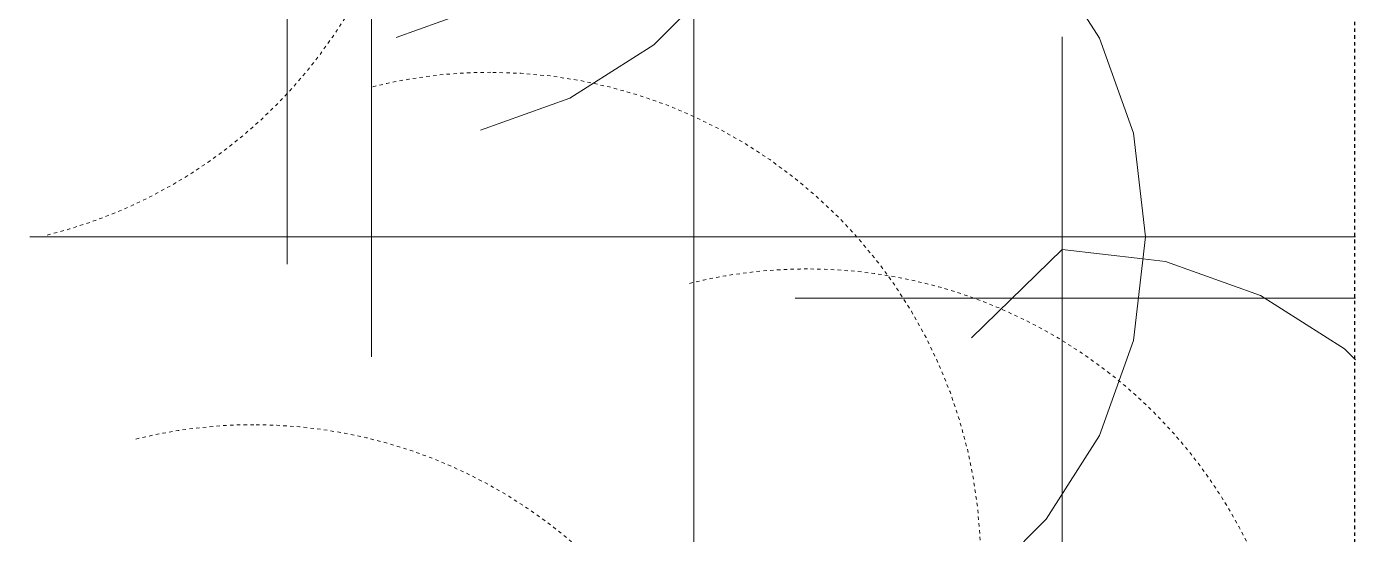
# Model space of a CAD drawing. Header units: inches. Extents: x 9391 to 11530, y 1186 to 2858.
# Drawn here: x 11327.23 to 11376.05, y 2597.9 to 2616.54 of the extents above; entities that cross this region are included whole.
import ezdxf

# ---------------------------------------------------------------- set-up
doc = ezdxf.new("R2010")
doc.units = ezdxf.units.IN
doc.header["$MEASUREMENT"] = 0
doc.linetypes.add('Aligning Line 1_8_', pattern=[0.25, 0.125, -0.125])
doc.linetypes.add('Dash', pattern=[0.25, 0.125, -0.125])
for name, color, linetype, lineweight in [('A-DETL-GENF-1', 254, 'Continuous', 9), ('A-DETL-GENF-2', 253, 'Continuous', 9), ('A-DETL-GENF-3', 9, 'Continuous', 9), ('A-DETL-GENF-HDLN', 1, 'Dash', 9), ('G-ANNO-SYMB', 111, 'Aligning Line 1_8_', 30)]:
    doc.layers.add(name, color=color, linetype=linetype, lineweight=lineweight)

# ---------------------------------------------------------------- blocks, each defined once
blk = doc.blocks.new('lupin 26755 - lupin 26755-V78-FLOOR PLAN - ROOF')
at = {"layer": 'A-DETL-GENF-HDLN'}
for start, end in [(360, 14.1919), (193.8132, 360)]:
    blk.add_arc((0, 0), 18, start, end, dxfattribs=at)
blk = doc.blocks.new('lupin 26755 - lupin 26755-V79-FLOOR PLAN - ROOF')
at = {"layer": 'A-DETL-GENF-HDLN'}
blk.add_arc((0, 0), 18, 194.002, 360, dxfattribs=at)
blk = doc.blocks.new('lupin 26755 - lupin 26755-V80-FLOOR PLAN - ROOF')
at = {"layer": 'A-DETL-GENF-HDLN'}
for start, end in [(360, 14.0029), (248.7401, 360)]:
    blk.add_arc((0, 0), 18, start, end, dxfattribs=at)
blk = doc.blocks.new('lupin 26755 - lupin 26755-V83-FLOOR PLAN - ROOF')
at = {"layer": 'A-DETL-GENF-HDLN'}
for start, end in [(360, 14.0028), (236.7081, 360)]:
    blk.add_arc((0, 0), 18, start, end, dxfattribs=at)
blk = doc.blocks.new('magnolia 26756 - magnolia 26756-V85-FLOOR PLAN - ROOF')
at = {"layer": 'A-DETL-GENF-1'}
for p, q in [((6.833, 0), (0, 0)), ((7.156, 0), (6.833, 0)), ((7.553, 0), (7.156, 0)), ((7.603, 0), (7.553, 0)), ((13.243, 0), (12.399, 0)), ((12.399, 0), (12.581, 0)), ((12.581, 0), (12.768, 0)), ((12.768, 0), (12.983, 0)), ((12.983, 0), (14.532, 0)), ((13.605, 0), (13.243, 0)), ((14.449, 0), (13.332, 0)), ((13.332, 0), (14.028, 0)), ((13.564, 0), (13.466, 0)), ((13.466, 0), (13.554, 0)), ((13.554, 0), (13.635, 0)), ((13.683, 0), (13.564, 0)), ((13.927, 0), (13.605, 0)), ((13.635, 0), (13.704, 0)), ((13.819, 0), (13.683, 0)), ((13.704, 0), (13.755, 0)), ((13.775, 0), (13.732, 0)), ((13.732, 0), (13.886, 0)), ((13.755, 0), (13.78, 0)), ((13.78, 0), (13.775, 0)), ((14.26, 0), (13.819, 0)), ((13.886, 0), (14.029, 0)), ((14.211, 0), (13.927, 0)), ((14.028, 0), (14.399, 0)), ((14.029, 0), (14.166, 0)), ((14.507, 0), (14.132, 0)), ((14.166, 0), (14.614, 0)), ((14.457, 0), (14.211, 0)), ((14.399, 0), (14.26, 0)), ((14.655, 0), (14.449, 0)), ((14.666, 0), (14.457, 0)), ((14.684, 0), (14.507, 0)), ((14.532, 0), (14.642, 0)), ((14.614, 0), (14.799, 0)), ((14.642, 0), (14.692, 0)), ((14.818, 0), (14.655, 0)), ((14.84, 0), (14.666, 0)), ((14.692, 0), (14.684, 0)), ((14.799, 0), (15.038, 0)), ((14.932, 0), (14.818, 0)), ((15.183, 0), (14.84, 0)), ((15.177, 0), (14.932, 0)), ((14.932, 0), (15.832, 0)), ((15.087, 0), (14.932, 0)), ((15.038, 0), (15.183, 0)), ((15.216, 0), (15.087, 0)), ((15.651, 0), (15.177, 0)), ((15.183, 0), (15.345, 0)), ((15.319, 0), (15.183, 0)), ((15.703, 0), (15.199, 0)), ((15.199, 0), (16.958, 0)), ((15.329, 0), (15.216, 0)), ((15.466, 0), (15.319, 0)), ((15.436, 0), (15.329, 0)), ((15.345, 0), (15.443, 0)), ((15.549, 0), (15.436, 0)), ((15.443, 0), (15.603, 0)), ((17.156, 0), (15.466, 0)), ((15.832, 0), (15.549, 0)), ((16.324, 0), (15.599, 0)), ((15.599, 0), (15.645, 0)), ((15.603, 0), (15.866, 0)), ((15.649, 0), (15.64, 0)), ((15.64, 0), (15.649, 0)), ((15.645, 0), (15.649, 0)), ((15.649, 0), (15.703, 0)), ((16.432, 0), (15.651, 0)), ((15.803, 0), (15.703, 0)), ((15.703, 0), (15.832, 0)), ((15.862, 0), (15.803, 0)), ((15.832, 0), (16.066, 0)), ((15.866, 0), (15.862, 0)), ((19.399, 0), (15.932, 0)), ((15.932, 0), (16.229, 0)), ((16.066, 0), (16.384, 0)), ((16.229, 0), (17.41, 0)), ((16.307, 0), (16.266, 0)), ((16.266, 0), (16.492, 0)), ((18.039, 0), (16.307, 0)), ((16.817, 0), (16.324, 0)), ((16.384, 0), (16.762, 0)), ((16.544, 0), (16.399, 0)), ((16.399, 0), (17.601, 0)), ((16.602, 0), (16.432, 0)), ((16.492, 0), (16.666, 0)), ((16.706, 0), (16.544, 0)), ((17.429, 0), (16.602, 0)), ((16.666, 0), (16.816, 0)), ((16.885, 0), (16.706, 0)), ((16.762, 0), (18.158, 0)), ((16.816, 0), (17.014, 0)), ((16.978, 0), (16.817, 0)), ((17.503, 0), (16.885, 0)), ((16.958, 0), (17.732, 0)), ((17.083, 0), (16.978, 0)), ((17.014, 0), (17.678, 0)), ((17.36, 0), (17.083, 0)), ((17.517, 0), (17.156, 0)), ((17.865, 0), (17.36, 0)), ((17.41, 0), (17.609, 0)), ((17.599, 0), (17.429, 0)), ((17.732, 0), (17.503, 0)), ((17.526, 0), (17.507, 0)), ((17.507, 0), (17.599, 0)), ((17.73, 0), (17.517, 0)), ((17.598, 0), (17.526, 0)), ((17.965, 0), (17.598, 0)), ((17.601, 0), (17.813, 0)), ((17.609, 0), (17.732, 0)), ((17.678, 0), (17.852, 0)), ((17.732, 0), (17.73, 0)), ((17.813, 0), (17.914, 0)), ((17.852, 0), (17.965, 0)), ((17.914, 0), (17.865, 0)), ((18.424, 0), (18.039, 0)), ((18.158, 0), (18.68, 0)), ((18.653, 0), (18.424, 0)), ((18.971, 0), (18.653, 0)), ((18.68, 0), (19.215, 0)), ((19.327, 0), (18.971, 0)), ((19.163, 0), (19.065, 0)), ((19.065, 0), (19.554, 0)), ((19.334, 0), (19.163, 0)), ((19.215, 0), (19.403, 0)), ((19.671, 0), (19.327, 0)), ((19.553, 0), (19.334, 0)), ((19.893, 0), (19.399, 0)), ((19.403, 0), (19.767, 0)), ((19.739, 0), (19.465, 0)), ((19.465, 0), (19.822, 0)), ((19.794, 0), (19.553, 0)), ((19.554, 0), (19.714, 0)), ((19.953, 0), (19.671, 0)), ((19.714, 0), (20.132, 0)), ((20.044, 0), (19.739, 0)), ((19.767, 0), (19.957, 0)), ((20.032, 0), (19.794, 0)), ((19.822, 0), (20.956, 0)), ((20.132, 0), (19.893, 0)), ((20.123, 0), (19.953, 0)), ((19.957, 0), (20.265, 0)), ((20.242, 0), (20.032, 0)), ((20.265, 0), (20.044, 0)), ((20.132, 0), (20.123, 0)), ((20.203, 0), (20.132, 0)), ((21.226, 0), (20.203, 0)), ((20.865, 0), (20.242, 0)), ((22.013, 0), (20.465, 0)), ((20.465, 0), (21.433, 0)), ((20.9, 0), (20.865, 0)), ((20.978, 0), (20.9, 0)), ((20.956, 0), (21.137, 0)), ((21.311, 0), (20.978, 0)), ((21.137, 0), (21.265, 0)), ((21.339, 0), (21.226, 0)), ((21.265, 0), (21.339, 0)), ((21.405, 0), (21.311, 0)), ((21.465, 0), (21.405, 0)), ((21.433, 0), (21.63, 0)), ((21.479, 0), (21.465, 0)), ((21.465, 0), (21.604, 0)), ((21.8, 0), (21.465, 0)), ((21.516, 0), (21.479, 0)), ((21.865, 0), (21.516, 0)), ((21.604, 0), (21.727, 0)), ((21.63, 0), (21.779, 0)), ((21.727, 0), (22.188, 0)), ((21.779, 0), (21.865, 0)), ((22.7, 0), (21.8, 0)), ((22.364, 0), (22.109, 0)), ((22.109, 0), (22.132, 0)), ((22.132, 0), (22.259, 0)), ((22.188, 0), (22.332, 0)), ((22.259, 0), (23.165, 0)), ((22.332, 0), (22.383, 0)), ((22.383, 0), (22.364, 0)), ((23.664, 0), (22.7, 0)), ((23.165, 0), (24.07, 0)), ((24.398, 0), (23.664, 0)), ((24.07, 0), (24.26, 0)), ((24.26, 0), (24.379, 0)), ((24.379, 0), (24.398, 0)), ((4.463, 0), (6.666, 0)), ((6.666, 0), (4.842, 0)), ((6.019, 0), (7.6, 0)), ((7.404, 0), (7.2, 0)), ((7.2, 0), (7.842, 0)), ((7.87, 0), (7.404, 0)), ((7.6, 0), (7.794, 0)), ((7.794, 0), (7.947, 0)), ((7.842, 0), (8.497, 0)), ((8.24, 0), (7.87, 0)), ((7.947, 0), (8.199, 0)), ((8.199, 0), (8.362, 0)), ((8.723, 0), (8.24, 0)), ((8.45, 0), (8.266, 0)), ((8.266, 0), (9.94, 0)), ((8.362, 0), (8.45, 0)), ((8.497, 0), (9.149, 0)), ((9.333, 0), (8.723, 0)), ((9.149, 0), (10.391, 0)), ((9.477, 0), (9.333, 0)), ((9.679, 0), (9.477, 0)), ((10.48, 0), (9.679, 0)), ((9.94, 0), (10.249, 0)), ((10.249, 0), (10.457, 0)), ((10.391, 0), (11.459, 0)), ((10.457, 0), (10.533, 0)), ((10.533, 0), (10.48, 0)), ((11.459, 0), (11.598, 0)), ((11.598, 0), (11.881, 0)), ((11.881, 0), (12.138, 0)), ((12.138, 0), (12.246, 0)), ((12.246, 0), (12.333, 0)), ((12.333, 0), (12.451, 0)), ((12.451, 0), (12.501, 0)), ((12.501, 0), (12.534, 0)), ((12.534, 0), (12.586, 0)), ((12.586, 0), (12.707, 0)), ((12.707, 0), (12.933, 0)), ((12.933, 0), (13.286, 0)), ((13.286, 0), (13.413, 0)), ((13.413, 0), (13.985, 0)), ((13.985, 0), (14.123, 0)), ((14.123, 0), (14.275, 0)), ((14.275, 0), (14.437, 0)), ((14.437, 0), (14.603, 0)), ((14.603, 0), (14.77, 0)), ((14.77, 0), (14.932, 0)), ((14.932, 0), (15.161, 0)), ((15.161, 0), (15.873, 0)), ((15.873, 0), (16.71, 0)), ((16.71, 0), (17.096, 0)), ((17.096, 0), (17.416, 0)), ((17.416, 0), (17.565, 0)), ((17.445, 0), (17.422, 0)), ((17.422, 0), (17.465, 0)), ((17.732, 0), (17.445, 0)), ((17.465, 0), (17.599, 0)), ((17.565, 0), (17.671, 0)), ((17.599, 0), (17.868, 0)), ((17.671, 0), (17.705, 0)), ((17.705, 0), (17.726, 0)), ((17.726, 0), (17.732, 0)), ((17.868, 0), (18.034, 0)), ((18.034, 0), (18.131, 0)), ((18.131, 0), (18.259, 0)), ((18.259, 0), (18.36, 0)), ((18.36, 0), (18.532, 0)), ((18.532, 0), (18.961, 0)), ((18.961, 0), (19.363, 0)), ((19.363, 0), (19.701, 0)), ((19.921, 0), (19.599, 0)), ((19.599, 0), (21.356, 0)), ((19.701, 0), (19.932, 0)), ((20.019, 0), (19.921, 0)), ((19.932, 0), (20.019, 0)), ((21.356, 0), (21.706, 0)), ((21.706, 0), (21.954, 0)), ((21.954, 0), (22.065, 0)), ((22.065, 0), (22.013, 0)), ((16.151, -3.801), (16.247, -2.967)), ((14.902, -7.292), (16.151, -3.801)), ((12.942, -10.372), (14.902, -7.292)), ((12.538, -10.776), (12.942, -10.372))]:
    blk.add_line(p, q, dxfattribs=at)
at = {"layer": 'A-DETL-GENF-3'}
for p, q in [((16.589, 0), (13.346, 3.327)), ((7.993, 0), (7.603, 0)), ((8.443, 0), (7.993, 0)), ((8.871, 0), (8.443, 0)), ((9.245, 0), (8.871, 0)), ((9.533, 0), (9.245, 0)), ((13.536, 0), (9.533, 0)), ((14.132, 0), (13.536, 0)), ((16.247, -2.967), (16.589, 0))]:
    blk.add_line(p, q, dxfattribs=at)
blk = doc.blocks.new('magnolia 26756 - magnolia 26756-V87-FLOOR PLAN - ROOF')
at = {"layer": 'A-DETL-GENF-1'}
for p, q in [((-24.236, 0), (-24.398, 0)), ((-24.398, 0), (-24.171, 0)), ((-23.863, 0), (-24.236, 0)), ((-24.171, 0), (-23.955, 0)), ((-23.199, 0), (-24.132, 0)), ((-24.132, 0), (-23.983, 0)), ((-23.983, 0), (-22.031, 0)), ((-23.955, 0), (-22.932, 0)), ((-22.678, 0), (-23.863, 0)), ((-23.416, 0), (-23.437, 0)), ((-23.437, 0), (-23.199, 0)), ((-23.332, 0), (-23.416, 0)), ((-22.985, 0), (-23.332, 0)), ((-22.932, 0), (-23.018, 0)), ((-23.018, 0), (-22.948, 0)), ((-22.575, 0), (-22.985, 0)), ((-22.948, 0), (-22.798, 0)), ((-22.798, 0), (-21.187, 0)), ((-20.532, 0), (-22.678, 0)), ((-21.704, 0), (-22.575, 0)), ((-22.455, 0), (-22.539, 0)), ((-22.539, 0), (-22.532, 0)), ((-22.532, 0), (-22.369, 0)), ((-21.997, 0), (-22.455, 0)), ((-22.369, 0), (-20.735, 0)), ((-22.031, 0), (-21.865, 0)), ((-21.891, 0), (-21.997, 0)), ((-21.865, 0), (-21.891, 0)), ((-21, 0), (-21.704, 0)), ((-21.597, 0), (-21.599, 0)), ((-21.599, 0), (-21.298, 0)), ((-21.546, 0), (-21.597, 0)), ((-21.428, 0), (-21.546, 0)), ((-20.399, 0), (-21.428, 0)), ((-21.227, 0), (-21.332, 0)), ((-21.332, 0), (-20.658, 0)), ((-21.298, 0), (-21.227, 0)), ((-21.187, 0), (-20.695, 0)), ((-19.999, 0), (-21.065, 0)), ((-21.065, 0), (-20.91, 0)), ((-20.979, 0), (-21.001, 0)), ((-21.001, 0), (-20.865, 0)), ((-20.799, 0), (-21, 0)), ((-20.84, 0), (-20.979, 0)), ((-20.91, 0), (-20.697, 0)), ((-17.433, 0), (-20.865, 0)), ((-19.965, 0), (-20.84, 0)), ((-20.71, 0), (-20.799, 0)), ((-20.735, 0), (-19.999, 0)), ((-20.5, 0), (-20.71, 0)), ((-20.697, 0), (-20.431, 0)), ((-20.695, 0), (-20.279, 0)), ((-20.658, 0), (-20.466, 0)), ((-20.442, 0), (-20.532, 0)), ((-20.202, 0), (-20.5, 0)), ((-20.466, 0), (-20.239, 0)), ((-20.376, 0), (-20.442, 0)), ((-20.431, 0), (-18.932, 0)), ((-20.076, 0), (-20.399, 0)), ((-20.131, 0), (-20.376, 0)), ((-20.279, 0), (-19.97, 0)), ((-20.239, 0), (-19.965, 0)), ((-19.844, 0), (-20.202, 0)), ((-19.968, 0), (-20.131, 0)), ((-19.377, 0), (-20.076, 0)), ((-19.97, 0), (-19.697, 0)), ((-19.732, 0), (-19.968, 0)), ((-19.46, 0), (-19.844, 0)), ((-19.561, 0), (-19.732, 0)), ((-19.697, 0), (-19.564, 0)), ((-19.564, 0), (-19.414, 0)), ((-19.472, 0), (-19.561, 0)), ((-18.932, 0), (-19.472, 0)), ((-19.079, 0), (-19.46, 0)), ((-19.414, 0), (-19.12, 0)), ((-18.566, 0), (-19.377, 0)), ((-19.12, 0), (-19.006, 0)), ((-18.732, 0), (-19.079, 0)), ((-19.006, 0), (-18.932, 0)), ((-18.932, 0), (-18.746, 0)), ((-18.746, 0), (-18.581, 0)), ((-17.949, 0), (-18.732, 0)), ((-18.581, 0), (-18.056, 0)), ((-17.599, 0), (-18.566, 0)), ((-18.056, 0), (-17.821, 0)), ((-17.318, 0), (-17.949, 0)), ((-17.821, 0), (-17.532, 0)), ((-17.567, 0), (-17.599, 0)), ((-17.599, 0), (-17.567, 0)), ((-17.568, 0), (-17.599, 0)), ((-17.548, 0), (-17.568, 0)), ((-16.947, 0), (-17.567, 0)), ((-17.567, 0), (-17.546, 0)), ((-17.537, 0), (-17.548, 0)), ((-17.546, 0), (-17.536, 0)), ((-17.536, 0), (-17.537, 0)), ((-17.532, 0), (-17.502, 0)), ((-17.502, 0), (-17.449, 0)), ((-17.449, 0), (-17.376, 0)), ((-17.376, 0), (-17.283, 0)), ((-16.775, 0), (-17.318, 0)), ((-17.283, 0), (-17.171, 0)), ((-17.027, 0), (-17.199, 0)), ((-17.199, 0), (-13.732, 0)), ((-17.171, 0), (-16.899, 0)), ((-16.595, 0), (-17.027, 0)), ((-16.868, 0), (-16.947, 0)), ((-16.899, 0), (-16.868, 0)), ((-16.255, 0), (-16.775, 0)), ((-15.695, 0), (-16.255, 0)), ((-15.031, 0), (-15.695, 0)), ((-17.433, 0), (-16.799, 0)), ((-16.799, 0), (-16.662, 0)), ((-16.662, 0), (-16.546, 0)), ((-16.506, 0), (-16.655, 0)), ((-16.655, 0), (-16.552, 0)), ((-16.538, 0), (-16.595, 0)), ((-16.552, 0), (-16.538, 0)), ((-16.546, 0), (-16.462, 0)), ((-16.431, 0), (-16.506, 0)), ((-16.462, 0), (-16.42, 0)), ((-16.42, 0), (-16.431, 0)), ((-15.81, 0), (-15.932, 0)), ((-15.932, 0), (-14.932, 0)), ((-15.567, 0), (-15.81, 0)), ((-16.077, -4.007), (-14.902, -7.292))]:
    blk.add_line(p, q, dxfattribs=at)
blk = doc.blocks.new('magnolia 26756 - magnolia 26756-V89-FLOOR PLAN - ROOF')
at = {"layer": 'A-DETL-GENF-1'}
for p, q in [((0, 24.379), (0, 24.398)), ((0, 24.398), (0, 23.664)), ((0, 24.26), (0, 24.379)), ((0, 24.07), (0, 24.26)), ((0, 23.165), (0, 24.07)), ((0, 23.664), (0, 22.7)), ((0, 22.259), (0, 23.165)), ((0, 22.7), (0, 21.8)), ((0, 22.332), (0, 22.383)), ((0, 22.383), (0, 22.364)), ((0, 22.364), (0, 22.109)), ((0, 22.188), (0, 22.332)), ((0, 22.132), (0, 22.259)), ((0, 21.727), (0, 22.188)), ((0, 22.109), (0, 22.132)), ((0, 21.954), (0, 22.065)), ((0, 22.065), (0, 22.013)), ((0, 22.013), (0, 20.465)), ((0, 21.706), (0, 21.954)), ((0, 21.779), (0, 21.865)), ((0, 21.865), (0, 21.516)), ((0, 21.8), (0, 21.465)), ((0, 21.63), (0, 21.779)), ((0, 21.604), (0, 21.727)), ((0, 21.356), (0, 21.706)), ((0, 21.433), (0, 21.63)), ((0, 21.465), (0, 21.604)), ((0, 21.516), (0, 21.479)), ((0, 21.479), (0, 21.465)), ((0, 21.465), (0, 21.405)), ((0, 20.465), (0, 21.433)), ((0, 21.405), (0, 21.311)), ((0, 19.599), (0, 21.356)), ((0, 21.265), (0, 21.339)), ((0, 21.339), (0, 21.226)), ((0, 21.311), (0, 20.978)), ((0, 21.137), (0, 21.265)), ((0, 21.226), (0, 20.203)), ((0, 20.956), (0, 21.137)), ((0, 20.978), (0, 20.9)), ((0, 19.822), (0, 20.956)), ((0, 20.9), (0, 20.865)), ((0, 20.865), (0, 20.242)), ((0, 19.957), (0, 20.265)), ((0, 20.265), (0, 20.044)), ((0, 20.242), (0, 20.032)), ((0, 20.203), (0, 20.132)), ((0, 19.714), (0, 20.132)), ((0, 20.132), (0, 20.123)), ((0, 20.132), (0, 19.893)), ((0, 20.123), (0, 19.953)), ((0, 20.044), (0, 19.739)), ((0, 20.032), (0, 19.794)), ((0, 19.932), (0, 20.019)), ((0, 20.019), (0, 19.921)), ((0, 19.767), (0, 19.957)), ((0, 19.953), (0, 19.671)), ((0, 19.701), (0, 19.932)), ((0, 19.921), (0, 19.599)), ((0, 19.893), (0, 19.399)), ((0, 19.465), (0, 19.822)), ((0, 19.794), (0, 19.553)), ((0, 19.403), (0, 19.767)), ((0, 19.739), (0, 19.465)), ((0, 19.554), (0, 19.714)), ((0, 19.363), (0, 19.701)), ((0, 19.671), (0, 19.327)), ((0, 19.065), (0, 19.554)), ((0, 19.553), (0, 19.334)), ((0, 19.215), (0, 19.403)), ((0, 19.399), (0, 15.995)), ((0, 18.961), (0, 19.363)), ((0, 19.334), (0, 19.163)), ((0, 19.327), (0, 18.971)), ((0, 18.68), (0, 19.215)), ((0, 19.163), (0, 19.065)), ((0, 18.971), (0, 18.653)), ((0, 18.532), (0, 18.961)), ((0, 18.158), (0, 18.68)), ((0, 18.653), (0, 18.424)), ((0, 18.36), (0, 18.532)), ((0, 18.424), (0, 18.039)), ((0, 18.259), (0, 18.36)), ((0, 18.131), (0, 18.259)), ((0, 16.762), (0, 18.158)), ((0, 18.034), (0, 18.131)), ((0, 18.039), (0, 16.307)), ((0, 17.868), (0, 18.034)), ((0, 17.852), (0, 17.965)), ((0, 17.965), (0, 17.598)), ((0, 17.813), (0, 17.914)), ((0, 17.914), (0, 17.865)), ((0, 17.599), (0, 17.868)), ((0, 17.865), (0, 17.36)), ((0, 17.678), (0, 17.852)), ((0, 17.601), (0, 17.813)), ((0, 17.726), (0, 17.732)), ((0, 17.732), (0, 17.445)), ((0, 16.958), (0, 17.732)), ((0, 17.732), (0, 17.503)), ((0, 17.705), (0, 17.726)), ((0, 17.671), (0, 17.705)), ((0, 17.014), (0, 17.678)), ((0, 17.565), (0, 17.671)), ((0, 16.399), (0, 17.601)), ((0, 17.465), (0, 17.599)), ((0, 17.507), (0, 17.599)), ((0, 17.599), (0, 17.429)), ((0, 17.598), (0, 17.526)), ((0, 17.416), (0, 17.565)), ((0, 17.526), (0, 17.507)), ((0, 17.503), (0, 16.885)), ((0, 17.422), (0, 17.465)), ((0, 17.445), (0, 17.422)), ((0, 17.429), (0, 16.602)), ((0, 17.096), (0, 17.416)), ((0, 17.36), (0, 17.083)), ((0, 16.71), (0, 17.096)), ((0, 17.083), (0, 16.978)), ((0, 16.816), (0, 17.014)), ((0, 16.978), (0, 16.817)), ((0, 15.199), (0, 16.958)), ((0, 16.885), (0, 16.706)), ((0, 16.817), (0, 16.324)), ((0, 16.666), (0, 16.816)), ((0, 16.384), (0, 16.762)), ((0, 15.873), (0, 16.71)), ((0, 16.706), (0, 16.544)), ((0, 16.492), (0, 16.666)), ((0, 16.602), (0, 16.432)), ((0, 16.544), (0, 16.399)), ((0, 16.266), (0, 16.492)), ((0, 16.432), (0, 15.651)), ((0, 16.066), (0, 16.384)), ((0, 16.324), (0, 15.599)), ((0, 16.307), (0, 16.266)), ((0, 15.832), (0, 16.066)), ((0, 15.161), (0, 15.873)), ((0, 15.603), (0, 15.866)), ((0, 15.866), (0, 15.862)), ((0, 15.862), (0, 15.803)), ((0, 14.932), (0, 15.832)), ((0, 15.832), (0, 15.549)), ((0, 15.703), (0, 15.832)), ((0, 15.803), (0, 15.703)), ((0, 15.703), (0, 15.199)), ((0, 15.649), (0, 15.703)), ((0, 15.651), (0, 15.177)), ((0, 15.645), (0, 15.649)), ((0, 15.649), (0, 15.64)), ((0, 15.64), (0, 15.649)), ((0, 15.599), (0, 15.645)), ((0, 15.443), (0, 15.603)), ((0, 15.549), (0, 15.436)), ((0, 15.345), (0, 15.443)), ((0, 15.436), (0, 15.329)), ((0, 15.183), (0, 15.345)), ((0, 15.329), (0, 15.216)), ((0, 15.216), (0, 15.087)), ((0, 15.038), (0, 15.183)), ((0, 15.177), (0, 14.932)), ((0, 14.932), (0, 15.161)), ((0, 15.087), (0, 14.932)), ((0, 14.799), (0, 15.038)), ((0, 14.77), (0, 14.932)), ((0, 14.932), (0, 14.818)), ((0, 14.818), (0, 14.655)), ((0, 14.614), (0, 14.799)), ((0, 14.603), (0, 14.77)), ((0, 14.655), (0, 14.449)), ((0, 14.166), (0, 14.614)), ((0, 14.437), (0, 14.603)), ((0, 14.449), (0, 13.332)), ((0, 14.275), (0, 14.437)), ((0, 14.028), (0, 14.399)), ((0, 14.399), (0, 14.26)), ((0, 14.123), (0, 14.275)), ((0, 14.26), (0, 13.819)), ((0, 14.029), (0, 14.166)), ((0, 13.985), (0, 14.123)), ((0, 13.886), (0, 14.029)), ((0, 13.332), (0, 14.028)), ((0, 13.413), (0, 13.985)), ((0, 13.732), (0, 13.886)), ((0, 13.819), (0, 13.683)), ((0, 13.755), (0, 13.78)), ((0, 13.78), (0, 13.775)), ((0, 13.775), (0, 13.732)), ((0, 13.704), (0, 13.755)), ((0, 13.635), (0, 13.704)), ((0, 13.683), (0, 13.564)), ((0, 13.554), (0, 13.635)), ((0, 13.564), (0, 13.466)), ((0, 13.466), (0, 13.554)), ((0, 13.286), (0, 13.413)), ((0, 12.933), (0, 13.286)), ((0, 12.707), (0, 12.933)), ((0, 12.586), (0, 12.707)), ((0, 12.534), (0, 12.586)), ((0, 12.501), (0, 12.534)), ((0, 12.451), (0, 12.501)), ((0, 12.333), (0, 12.451)), ((0, 12.246), (0, 12.333)), ((0, 12.138), (0, 12.246)), ((0, 11.881), (0, 12.138)), ((0, 11.598), (0, 11.881)), ((0, 11.459), (0, 11.598)), ((0, 10.391), (0, 11.459)), ((0, 10.457), (0, 10.533)), ((0, 10.533), (0, 10.48)), ((0, 10.48), (0, 9.679)), ((0, 10.249), (0, 10.457)), ((0, 9.149), (0, 10.391)), ((0, 9.94), (0, 10.249)), ((0, 8.266), (0, 9.94)), ((0, 9.679), (0, 9.477)), ((0, 9.477), (0, 9.333)), ((0, 9.333), (0, 8.723)), ((0, 8.497), (0, 9.149)), ((0, 8.723), (0, 8.24)), ((0, 7.842), (0, 8.497)), ((0, 8.362), (0, 8.45)), ((0, 8.45), (0, 8.266)), ((0, 8.199), (0, 8.362)), ((0, 8.24), (0, 7.87)), ((0, 7.947), (0, 8.199)), ((0, 7.794), (0, 7.947)), ((0, 7.87), (0, 7.404)), ((0, 7.2), (0, 7.842)), ((0, 7.6), (0, 7.794)), ((0, 6.019), (0, 7.6)), ((0, 7.404), (0, 7.2)), ((0, 4.463), (0, 6.666)), ((0, 6.666), (0, 4.842)), ((0, 5.23), (0, 6.019)), ((0, 4.644), (0, 5.23)), ((0, 4.842), (0, 4.632)), ((0, 4.632), (0, 4.644)), ((0, 3.81), (0, 4.463))]:
    blk.add_line(p, q, dxfattribs=at)
at = {"layer": 'A-DETL-GENF-2'}
for p, q in [((0, 14.532), (0, 14.642)), ((0, 12.983), (0, 14.532)), ((0, 12.768), (0, 12.983)), ((0, 12.581), (0, 12.768)), ((0, 12.49), (0, 12.581))]:
    blk.add_line(p, q, dxfattribs=at)
at = {"layer": 'A-DETL-GENF-3'}
for p, q in [((0, 17.732), (0, 17.73)), ((0, 17.609), (0, 17.732)), ((0, 17.73), (0, 17.517)), ((0, 17.41), (0, 17.609)), ((0, 17.517), (0, 17.156)), ((0, 16.229), (0, 17.41)), ((0, 17.156), (0, 15.466)), ((0, 15.932), (0, 16.229)), ((0, 15.995), (0, 15.932)), ((0, 15.466), (0, 15.319)), ((0, 15.319), (0, 15.183)), ((0, 15.183), (0, 14.84)), ((0, 14.84), (0, 14.666)), ((0, 14.666), (0, 14.457)), ((0, 14.457), (0, 14.211)), ((0, 14.195), (0, 13.927)), ((0, 13.927), (0, 13.605)), ((0, 13.605), (0, 13.243)), ((0, 13.243), (0, 12.399)), ((0, 12.399), (0, 12.49))]:
    blk.add_line(p, q, dxfattribs=at)
blk = doc.blocks.new('magnolia 26756 - magnolia 26756-V94-FLOOR PLAN - ROOF')
at = {"layer": 'A-DETL-GENF-1'}
for p, q in [((-24.236, 0), (-24.398, 0)), ((-24.398, 0), (-24.171, 0)), ((-23.863, 0), (-24.236, 0)), ((-24.171, 0), (-23.955, 0)), ((-23.199, 0), (-24.132, 0)), ((-24.132, 0), (-23.983, 0)), ((-23.983, 0), (-22.031, 0)), ((-23.955, 0), (-22.932, 0)), ((-22.678, 0), (-23.863, 0)), ((-23.416, 0), (-23.437, 0)), ((-23.437, 0), (-23.199, 0)), ((-23.332, 0), (-23.416, 0)), ((-22.985, 0), (-23.332, 0)), ((-22.932, 0), (-23.018, 0)), ((-23.018, 0), (-22.948, 0)), ((-22.575, 0), (-22.985, 0)), ((-22.948, 0), (-22.798, 0)), ((-22.798, 0), (-21.187, 0)), ((-20.532, 0), (-22.678, 0)), ((-21.704, 0), (-22.575, 0)), ((-22.455, 0), (-22.539, 0)), ((-22.539, 0), (-22.532, 0)), ((-22.532, 0), (-22.369, 0)), ((-21.997, 0), (-22.455, 0)), ((-22.369, 0), (-20.735, 0)), ((-22.031, 0), (-21.865, 0)), ((-21.891, 0), (-21.997, 0)), ((-21.865, 0), (-21.891, 0)), ((-21, 0), (-21.704, 0)), ((-21.597, 0), (-21.599, 0)), ((-21.599, 0), (-21.298, 0)), ((-21.546, 0), (-21.597, 0)), ((-21.428, 0), (-21.546, 0)), ((-20.399, 0), (-21.428, 0)), ((-21.227, 0), (-21.332, 0)), ((-21.332, 0), (-20.658, 0)), ((-21.298, 0), (-21.227, 0)), ((-21.187, 0), (-20.695, 0)), ((-19.999, 0), (-21.065, 0)), ((-21.065, 0), (-20.91, 0)), ((-20.979, 0), (-21.001, 0)), ((-21.001, 0), (-20.865, 0)), ((-20.799, 0), (-21, 0)), ((-20.84, 0), (-20.979, 0)), ((-20.91, 0), (-20.697, 0)), ((-17.433, 0), (-20.865, 0)), ((-19.965, 0), (-20.84, 0)), ((-20.71, 0), (-20.799, 0)), ((-20.735, 0), (-19.999, 0)), ((-20.5, 0), (-20.71, 0)), ((-20.697, 0), (-20.431, 0)), ((-20.695, 0), (-20.279, 0)), ((-20.658, 0), (-20.466, 0)), ((-20.442, 0), (-20.532, 0)), ((-20.202, 0), (-20.5, 0)), ((-20.466, 0), (-20.239, 0)), ((-20.376, 0), (-20.442, 0)), ((-20.431, 0), (-18.932, 0)), ((-20.076, 0), (-20.399, 0)), ((-20.131, 0), (-20.376, 0)), ((-20.279, 0), (-19.97, 0)), ((-20.239, 0), (-19.965, 0)), ((-19.844, 0), (-20.202, 0)), ((-19.968, 0), (-20.131, 0)), ((-19.377, 0), (-20.076, 0)), ((-19.97, 0), (-19.697, 0)), ((-19.732, 0), (-19.968, 0)), ((-19.46, 0), (-19.844, 0)), ((-19.561, 0), (-19.732, 0)), ((-19.697, 0), (-19.564, 0)), ((-19.564, 0), (-19.414, 0)), ((-19.472, 0), (-19.561, 0)), ((-18.932, 0), (-19.472, 0)), ((-19.079, 0), (-19.46, 0)), ((-19.414, 0), (-19.12, 0)), ((-18.566, 0), (-19.377, 0)), ((-19.12, 0), (-19.006, 0)), ((-18.732, 0), (-19.079, 0)), ((-19.006, 0), (-18.932, 0)), ((-18.932, 0), (-18.746, 0)), ((-18.746, 0), (-18.581, 0)), ((-17.949, 0), (-18.732, 0)), ((-18.581, 0), (-18.056, 0)), ((-17.599, 0), (-18.566, 0)), ((-18.056, 0), (-17.821, 0)), ((-17.318, 0), (-17.949, 0)), ((-17.821, 0), (-17.532, 0)), ((-17.567, 0), (-17.599, 0)), ((-17.599, 0), (-17.567, 0)), ((-17.568, 0), (-17.599, 0)), ((-17.548, 0), (-17.568, 0)), ((-16.947, 0), (-17.567, 0)), ((-17.567, 0), (-17.546, 0)), ((-17.537, 0), (-17.548, 0)), ((-17.546, 0), (-17.536, 0)), ((-17.536, 0), (-17.537, 0)), ((-17.532, 0), (-17.502, 0)), ((-17.502, 0), (-17.449, 0)), ((-17.449, 0), (-17.376, 0)), ((-17.376, 0), (-17.283, 0)), ((-16.775, 0), (-17.318, 0)), ((-17.283, 0), (-17.171, 0)), ((-17.027, 0), (-17.199, 0)), ((-17.199, 0), (-13.732, 0)), ((-17.171, 0), (-16.899, 0)), ((-16.595, 0), (-17.027, 0)), ((-16.868, 0), (-16.947, 0)), ((-16.899, 0), (-16.868, 0)), ((-16.255, 0), (-16.775, 0)), ((-15.695, 0), (-16.255, 0)), ((-15.031, 0), (-15.695, 0)), ((-15.518, 0), (-15.599, 0)), ((-15.599, 0), (-14.948, 0)), ((-14.568, 0), (-15.518, 0)), ((-14.199, 0), (-15.031, 0)), ((-14.948, 0), (-14.474, 0)), ((-14.744, 0), (-14.82, 0)), ((-14.82, 0), (-14.806, 0)), ((-14.806, 0), (-14.725, 0)), ((-14.121, 0), (-14.744, 0)), ((-14.725, 0), (-14.199, 0)), ((-14.202, 0), (-14.568, 0)), ((-14.474, 0), (-13.115, 0)), ((-13.905, 0), (-14.202, 0)), ((-11.923, 0), (-14.121, 0)), ((-13.732, 0), (-13.905, 0)), ((-13.466, 0), (-13.796, 0)), ((-13.054, 0), (-13.466, 0)), ((-13.115, 0), (-12.599, 0)), ((-12.942, 0), (-13.054, 0)), ((-12.864, 0), (-12.942, 0)), ((-12.599, 0), (-12.864, 0)), ((-17.433, 0), (-16.799, 0)), ((-16.799, 0), (-16.662, 0)), ((-16.662, 0), (-16.546, 0)), ((-16.506, 0), (-16.655, 0)), ((-16.655, 0), (-16.552, 0)), ((-16.538, 0), (-16.595, 0)), ((-16.552, 0), (-16.538, 0)), ((-16.546, 0), (-16.462, 0)), ((-16.431, 0), (-16.506, 0)), ((-16.462, 0), (-16.42, 0)), ((-16.42, 0), (-16.431, 0)), ((-15.81, 0), (-15.932, 0)), ((-15.932, 0), (-14.932, 0)), ((-15.567, 0), (-15.81, 0)), ((-15.239, 0), (-15.567, 0)), ((-13.796, 0), (-15.239, 0)), ((-14.932, 0), (-13.199, 0)), ((-13.199, 0), (-14.266, 0)), ((-14.266, 0), (-13.824, 0)), ((-13.824, 0), (-13.671, 0)), ((-13.671, 0), (-13.545, 0)), ((-13.545, 0), (-13.199, 0)), ((-13.199, 0), (-12.304, 0)), ((-12.304, 0), (-12.095, 0)), ((-16.077, -4.007), (-14.902, -7.292)), ((-14.902, -7.292), (-12.942, -10.372)), ((-12.942, -10.372), (-10.372, -12.942))]:
    blk.add_line(p, q, dxfattribs=at)
blk = doc.blocks.new('magnolia 26756 - magnolia 26756-V96-FLOOR PLAN - ROOF')
at = {"layer": 'A-DETL-GENF-1'}
for p, q in [((0, 24.379), (0, 24.398)), ((0, 24.398), (0, 23.664)), ((0, 24.26), (0, 24.379)), ((0, 24.07), (0, 24.26)), ((0, 23.165), (0, 24.07)), ((0, 23.664), (0, 22.7)), ((0, 22.259), (0, 23.165)), ((0, 22.7), (0, 21.8)), ((0, 22.332), (0, 22.383)), ((0, 22.383), (0, 22.364)), ((0, 22.364), (0, 22.109)), ((0, 22.188), (0, 22.332)), ((0, 22.132), (0, 22.259)), ((0, 21.727), (0, 22.188)), ((0, 22.109), (0, 22.132)), ((0, 21.954), (0, 22.065)), ((0, 22.065), (0, 22.013)), ((0, 22.013), (0, 20.465)), ((0, 21.706), (0, 21.954)), ((0, 21.779), (0, 21.865)), ((0, 21.865), (0, 21.516)), ((0, 21.8), (0, 21.465)), ((0, 21.63), (0, 21.779)), ((0, 21.604), (0, 21.727)), ((0, 21.356), (0, 21.706)), ((0, 21.433), (0, 21.63)), ((0, 21.465), (0, 21.604)), ((0, 21.516), (0, 21.479)), ((0, 21.479), (0, 21.465)), ((0, 21.465), (0, 21.405)), ((0, 20.465), (0, 21.433)), ((0, 21.405), (0, 21.311)), ((0, 19.599), (0, 21.356)), ((0, 21.265), (0, 21.339)), ((0, 21.339), (0, 21.226)), ((0, 21.311), (0, 20.978)), ((0, 21.137), (0, 21.265)), ((0, 21.226), (0, 20.203)), ((0, 20.956), (0, 21.137)), ((0, 20.978), (0, 20.9)), ((0, 19.822), (0, 20.956)), ((0, 20.9), (0, 20.865)), ((0, 20.865), (0, 20.242)), ((0, 19.957), (0, 20.265)), ((0, 20.265), (0, 20.044)), ((0, 20.242), (0, 20.032)), ((0, 20.203), (0, 20.132)), ((0, 19.714), (0, 20.132)), ((0, 20.132), (0, 20.123)), ((0, 20.132), (0, 19.893)), ((0, 20.123), (0, 19.953)), ((0, 20.044), (0, 19.739)), ((0, 20.032), (0, 19.794)), ((0, 19.932), (0, 20.019)), ((0, 20.019), (0, 19.921)), ((0, 19.767), (0, 19.957)), ((0, 19.953), (0, 19.671)), ((0, 19.701), (0, 19.932)), ((0, 19.921), (0, 19.599)), ((0, 19.893), (0, 19.399)), ((0, 19.465), (0, 19.822)), ((0, 19.794), (0, 19.553)), ((0, 19.403), (0, 19.767)), ((0, 19.739), (0, 19.465)), ((0, 19.554), (0, 19.714)), ((0, 19.363), (0, 19.701)), ((0, 19.671), (0, 19.327)), ((0, 19.065), (0, 19.554)), ((0, 19.553), (0, 19.334)), ((0, 19.215), (0, 19.403)), ((0, 19.399), (0, 15.932)), ((0, 18.961), (0, 19.363)), ((0, 19.334), (0, 19.163)), ((0, 19.327), (0, 18.971)), ((0, 18.68), (0, 19.215)), ((0, 19.163), (0, 19.065)), ((0, 18.971), (0, 18.653)), ((0, 18.532), (0, 18.961)), ((0, 18.158), (0, 18.68)), ((0, 18.653), (0, 18.424)), ((0, 18.36), (0, 18.532)), ((0, 18.424), (0, 18.039)), ((0, 18.259), (0, 18.36)), ((0, 18.131), (0, 18.259)), ((0, 16.762), (0, 18.158)), ((0, 18.034), (0, 18.131)), ((0, 18.039), (0, 16.307)), ((0, 17.868), (0, 18.034)), ((0, 17.852), (0, 17.965)), ((0, 17.965), (0, 17.598)), ((0, 17.813), (0, 17.914)), ((0, 17.914), (0, 17.865)), ((0, 17.599), (0, 17.868)), ((0, 17.865), (0, 17.36)), ((0, 17.678), (0, 17.852)), ((0, 17.601), (0, 17.813)), ((0, 17.726), (0, 17.732)), ((0, 17.732), (0, 17.445)), ((0, 16.958), (0, 17.732)), ((0, 17.732), (0, 17.503)), ((0, 17.609), (0, 17.732)), ((0, 17.732), (0, 17.73)), ((0, 17.73), (0, 17.517)), ((0, 17.705), (0, 17.726)), ((0, 17.671), (0, 17.705)), ((0, 17.014), (0, 17.678)), ((0, 17.565), (0, 17.671)), ((0, 17.41), (0, 17.609)), ((0, 16.399), (0, 17.601)), ((0, 17.465), (0, 17.599)), ((0, 17.507), (0, 17.599)), ((0, 17.599), (0, 17.429)), ((0, 17.598), (0, 17.526)), ((0, 17.416), (0, 17.565)), ((0, 17.526), (0, 17.507)), ((0, 17.517), (0, 17.156)), ((0, 17.503), (0, 16.885)), ((0, 17.422), (0, 17.465)), ((0, 17.445), (0, 17.422)), ((0, 17.429), (0, 16.602)), ((0, 17.096), (0, 17.416)), ((0, 16.229), (0, 17.41)), ((0, 17.36), (0, 17.083)), ((0, 17.156), (0, 15.466)), ((0, 16.71), (0, 17.096)), ((0, 17.083), (0, 16.978)), ((0, 16.816), (0, 17.014)), ((0, 16.978), (0, 16.817)), ((0, 15.199), (0, 16.958)), ((0, 16.885), (0, 16.706)), ((0, 16.817), (0, 16.324)), ((0, 16.666), (0, 16.816)), ((0, 16.384), (0, 16.762)), ((0, 15.873), (0, 16.71)), ((0, 16.706), (0, 16.544)), ((0, 16.492), (0, 16.666)), ((0, 16.602), (0, 16.432)), ((0, 16.544), (0, 16.399)), ((0, 16.266), (0, 16.492)), ((0, 16.432), (0, 15.651)), ((0, 16.066), (0, 16.384)), ((0, 16.324), (0, 15.599)), ((0, 16.307), (0, 16.266)), ((0, 15.932), (0, 16.229)), ((0, 15.832), (0, 16.066)), ((0, 15.161), (0, 15.873)), ((0, 15.603), (0, 15.866)), ((0, 15.866), (0, 15.862)), ((0, 15.862), (0, 15.803)), ((0, 14.932), (0, 15.832)), ((0, 15.832), (0, 15.549)), ((0, 15.703), (0, 15.832)), ((0, 15.803), (0, 15.703)), ((0, 15.703), (0, 15.199)), ((0, 15.649), (0, 15.703)), ((0, 15.651), (0, 15.177)), ((0, 15.645), (0, 15.649)), ((0, 15.649), (0, 15.64)), ((0, 15.64), (0, 15.649)), ((0, 15.599), (0, 15.645)), ((0, 15.443), (0, 15.603)), ((0, 15.549), (0, 15.436)), ((0, 15.466), (0, 15.319)), ((0, 15.345), (0, 15.443)), ((0, 15.436), (0, 15.329)), ((0, 15.183), (0, 15.345)), ((0, 15.329), (0, 15.216)), ((0, 15.319), (0, 15.183)), ((0, 15.216), (0, 15.087)), ((0, 15.038), (0, 15.183)), ((0, 15.183), (0, 14.84)), ((0, 15.177), (0, 14.932)), ((0, 14.932), (0, 15.161)), ((0, 15.087), (0, 14.932)), ((0, 14.799), (0, 15.038)), ((0, 14.77), (0, 14.932)), ((0, 14.932), (0, 14.818)), ((0, 14.84), (0, 14.666)), ((0, 14.818), (0, 14.655)), ((0, 14.614), (0, 14.799)), ((0, 14.603), (0, 14.77)), ((0, 14.642), (0, 14.692)), ((0, 14.692), (0, 14.684)), ((0, 14.684), (0, 14.636)), ((0, 14.666), (0, 14.457)), ((0, 14.655), (0, 14.449)), ((0, 14.532), (0, 14.642)), ((0, 14.166), (0, 14.614)), ((0, 14.437), (0, 14.603)), ((0, 12.983), (0, 14.532)), ((0, 14.457), (0, 14.211)), ((0, 14.449), (0, 13.332)), ((0, 14.275), (0, 14.437)), ((0, 14.028), (0, 14.399)), ((0, 14.399), (0, 14.26)), ((0, 14.123), (0, 14.275)), ((0, 14.26), (0, 13.819)), ((0, 14.211), (0, 13.927)), ((0, 14.029), (0, 14.166)), ((0, 13.985), (0, 14.123)), ((0, 13.886), (0, 14.029)), ((0, 13.332), (0, 14.028)), ((0, 13.413), (0, 13.985)), ((0, 13.927), (0, 13.605)), ((0, 13.732), (0, 13.886)), ((0, 13.819), (0, 13.683)), ((0, 13.755), (0, 13.78)), ((0, 13.78), (0, 13.775)), ((0, 13.775), (0, 13.732)), ((0, 13.704), (0, 13.755)), ((0, 13.635), (0, 13.704)), ((0, 13.683), (0, 13.564)), ((0, 13.554), (0, 13.635)), ((0, 13.605), (0, 13.243)), ((0, 13.564), (0, 13.466)), ((0, 13.466), (0, 13.554)), ((0, 13.286), (0, 13.413)), ((0, 12.933), (0, 13.286)), ((0, 13.243), (0, 12.399)), ((0, 12.768), (0, 12.983)), ((0, 12.707), (0, 12.933)), ((0, 12.581), (0, 12.768)), ((0, 12.586), (0, 12.707)), ((0, 12.534), (0, 12.586)), ((0, 12.399), (0, 12.581)), ((0, 12.501), (0, 12.534)), ((0, 12.451), (0, 12.501)), ((0, 12.333), (0, 12.451)), ((0, 12.246), (0, 12.333)), ((0, 12.138), (0, 12.246)), ((0, 11.881), (0, 12.138)), ((0, 11.598), (0, 11.881)), ((0, 11.459), (0, 11.598)), ((0, 10.391), (0, 11.459)), ((0, 10.457), (0, 10.533)), ((0, 10.533), (0, 10.48)), ((0, 10.48), (0, 9.679)), ((0, 10.249), (0, 10.457)), ((0, 9.149), (0, 10.391)), ((0, 9.94), (0, 10.249)), ((0, 8.266), (0, 9.94)), ((0, 9.679), (0, 9.477)), ((0, 9.477), (0, 9.333)), ((0, 9.333), (0, 8.723)), ((0, 8.497), (0, 9.149)), ((0, 8.723), (0, 8.24)), ((0, 7.842), (0, 8.497)), ((0, 8.362), (0, 8.45)), ((0, 8.45), (0, 8.266)), ((0, 8.199), (0, 8.362)), ((0, 8.24), (0, 7.87)), ((0, 7.947), (0, 8.199)), ((0, 7.794), (0, 7.947)), ((0, 7.87), (0, 7.404)), ((0, 7.2), (0, 7.842)), ((0, 7.6), (0, 7.794)), ((0, 6.019), (0, 7.6)), ((0, 7.404), (0, 7.2)), ((0, 4.463), (0, 6.666)), ((0, 6.666), (0, 4.842)), ((0, 5.23), (0, 6.019)), ((0, 4.644), (0, 5.23)), ((0, 4.842), (0, 4.632)), ((0, 4.632), (0, 4.644)), ((0, 1.867), (0, 4.463)), ((0, -0.103), (0, 2.133)), ((0, 2.133), (0, 2.076)), ((0, 2.076), (0, 1.825)), ((0, 1.788), (0, 1.867)), ((0, 1.825), (0, 1.78)), ((0, 1.78), (0, 1.788)), ((-10.869, 0), (-11.4, 0)), ((-11.351, 0), (-10.417, 0)), ((-10.814, 0), (-10.869, 0)), ((-10.776, 0), (-10.814, 0)), ((-10.758, 0), (-10.776, 0)), ((-10.417, 0), (-10.09, 0)), ((-10.09, 0), (-9.733, 0)), ((-9.733, 0), (-9.283, 0)), ((-9.283, 0), (-9.122, 0)), ((-9.122, 0), (-8.999, 0)), ((-8.999, 0), (-8.907, 0)), ((-8.907, 0), (-8.799, 0)), ((-8.799, 0), (-8.585, 0)), ((-8.585, 0), (-8.333, 0)), ((-8.333, 0), (-8.057, 0)), ((-8.057, 0), (-7.775, 0)), ((-7.775, 0), (-7.5, 0)), ((-7.5, 0), (-7.247, 0)), ((-7.247, 0), (-7.033, 0)), ((-7.033, 0), (-6.281, 0)), ((-6.281, 0), (-5.713, 0)), ((-5.713, 0), (-5.443, 0)), ((-5.2, 0), (-5.479, 0)), ((-5.443, 0), (-5.2, 0)), ((-3.304, 0), (-3.012, 0)), ((-3.012, 0), (-2.796, 0)), ((-2.796, 0), (-2.666, 0)), ((-2.666, 0), (-1.882, 0)), ((-2.466, 0), (-2.584, 0)), ((-2.41, 0), (-2.466, 0)), ((-2.287, 0), (-2.41, 0)), ((-2.09, 0), (-2.287, 0)), ((-0.432, 0), (-2.09, 0)), ((-1.882, 0), (-1.251, 0)), ((-1.035, 0), (-1.267, 0)), ((-1.267, 0), (-0.495, 0)), ((-1.251, 0), (-1.067, 0)), ((-1.067, 0), (-1.086, 0)), ((-1.086, 0), (-1.044, 0)), ((-1.044, 0), (-0.979, 0)), ((-0.936, 0), (-1.035, 0)), ((-0.979, 0), (-0.93, 0)), ((-0.93, 0), (-0.936, 0)), ((-0.495, 0), (-0.424, 0)), ((-0.406, 0), (-0.432, 0)), ((-0.424, 0), (-0.406, 0)), ((6.833, 0), (0, 0)), ((0, 0), (0, -10.933)), ((7.156, 0), (6.833, 0)), ((7.553, 0), (7.156, 0)), ((7.993, 0), (7.553, 0)), ((-5.479, 0), (-5.462, 0)), ((-5.462, 0), (-5.384, 0)), ((-5.384, 0), (-5.033, 0)), ((-5.033, 0), (-4.537, 0)), ((-4.537, 0), (-4.077, 0)), ((-4.077, 0), (-3.662, 0)), ((-3.662, 0), (-3.304, 0)), ((-2.584, 0), (-2.516, 0)), ((-2.516, 0), (-2.362, 0)), ((-2.362, 0), (-2.1, 0)), ((-2.1, 0), (-1.726, 0)), ((-1.726, 0), (-1.471, 0)), ((-1.471, 0), (-1.304, 0)), ((-1.304, 0), (-1.196, 0)), ((-1.196, 0), (-0.933, 0)), ((-0.933, 0), (-0.103, 0)), ((-0.103, 0), (2.133, 0)), ((0, -0.933), (0, -0.103)), ((0, -0.424), (0, -0.406)), ((0, -0.406), (0, -0.432)), ((0, -0.495), (0, -0.424)), ((0, -0.432), (0, -2.09)), ((1.825, 0), (1.78, 0)), ((1.78, 0), (1.788, 0)), ((1.788, 0), (1.867, 0)), ((2.076, 0), (1.825, 0)), ((1.867, 0), (4.463, 0)), ((2.133, 0), (2.076, 0)), ((4.463, 0), (6.666, 0)), ((4.842, 0), (4.632, 0)), ((4.632, 0), (4.644, 0)), ((4.644, 0), (5.23, 0)), ((6.666, 0), (4.842, 0)), ((5.23, 0), (6.019, 0)), ((6.019, 0), (7.6, 0)), ((7.404, 0), (7.2, 0)), ((7.2, 0), (7.842, 0)), ((7.87, 0), (7.404, 0)), ((7.6, 0), (7.794, 0)), ((0, -1.267), (0, -0.495)), ((0, -0.979), (0, -0.93)), ((0, -0.93), (0, -0.936)), ((0, -1.196), (0, -0.933)), ((0, -0.936), (0, -1.035)), ((0, -1.044), (0, -0.979)), ((0, -1.035), (0, -1.267)), ((0, -1.086), (0, -1.044)), ((0, -1.251), (0, -1.067)), ((0, -1.067), (0, -1.086)), ((0, -1.304), (0, -1.196)), ((0, -1.882), (0, -1.251)), ((0, -1.471), (0, -1.304)), ((0, -1.726), (0, -1.471)), ((0, -2.1), (0, -1.726)), ((0, -2.666), (0, -1.882)), ((0, -2.09), (0, -2.287)), ((0, -2.362), (0, -2.1)), ((0, -2.287), (0, -2.41)), ((0, -2.516), (0, -2.362)), ((0, -2.41), (0, -2.466)), ((0, -2.466), (0, -2.584)), ((0, -2.584), (0, -2.516)), ((0, -2.796), (0, -2.666)), ((0, -3.012), (0, -2.796)), ((0, -3.304), (0, -3.012)), ((0, -3.662), (0, -3.304)), ((0, -4.077), (0, -3.662)), ((0, -4.537), (0, -4.077)), ((0, -5.033), (0, -4.537)), ((0, -5.384), (0, -5.033)), ((0, -5.443), (0, -5.2)), ((0, -5.2), (0, -5.479)), ((0, -5.462), (0, -5.384)), ((0, -5.713), (0, -5.443)), ((0, -5.479), (0, -5.462)), ((0, -6.281), (0, -5.713)), ((0, -7.033), (0, -6.281)), ((0, -7.247), (0, -7.033)), ((0, -7.5), (0, -7.247)), ((0, -7.775), (0, -7.5)), ((0, -8.057), (0, -7.775)), ((0, -8.333), (0, -8.057)), ((0, -8.585), (0, -8.333)), ((0, -8.799), (0, -8.585)), ((0, -8.907), (0, -8.799)), ((0, -8.999), (0, -8.907)), ((0, -9.122), (0, -8.999)), ((0, -9.283), (0, -9.122)), ((0, -9.733), (0, -9.283)), ((0, -10.09), (0, -9.733)), ((0, -10.417), (0, -10.09)), ((-12.942, -10.372), (-10.372, -12.942)), ((0, -11.351), (0, -10.417)), ((0, -10.762), (0, -10.758)), ((0, -10.758), (0, -10.776)), ((0, -10.791), (0, -10.762)), ((0, -10.776), (0, -10.814)), ((0, -10.847), (0, -10.791)), ((0, -10.814), (0, -10.869)), ((0, -10.933), (0, -10.847)), ((0, -10.869), (0, -11.4)), ((0, -11.691), (0, -11.351)), ((0, -11.4), (0, -11.923)), ((0, -12.066), (0, -11.691)), ((0, -11.923), (0, -14.121)), ((0, -11.97), (0, -11.953)), ((0, -11.953), (0, -12.066)), ((0, -12.095), (0, -11.97)), ((0, -12.304), (0, -12.095)), ((0, -13.199), (0, -12.304)), ((0, -13.115), (0, -12.599)), ((0, -12.599), (0, -12.864)), ((-10.372, -12.942), (-7.292, -14.902)), ((0, -12.864), (0, -12.942)), ((0, -12.942), (0, -13.054)), ((0, -13.054), (0, -13.466)), ((0, -14.474), (0, -13.115)), ((7.292, -14.902), (10.372, -12.942)), ((0, -14.932), (0, -13.199)), ((0, -13.199), (0, -14.266)), ((0, -13.545), (0, -13.199)), ((0, -13.466), (0, -13.796)), ((0, -13.671), (0, -13.545)), ((0, -13.824), (0, -13.671)), ((0, -17.199), (0, -13.732)), ((0, -13.732), (0, -13.905)), ((0, -13.796), (0, -15.239)), ((0, -14.266), (0, -13.824)), ((0, -13.905), (0, -14.202)), ((0, -14.121), (0, -14.744)), ((0, -14.725), (0, -14.199)), ((0, -14.199), (0, -15.031)), ((0, -14.202), (0, -14.568)), ((0, -14.948), (0, -14.474)), ((0, -14.568), (0, -15.518)), ((-7.292, -14.902), (-3.801, -16.151)), ((0, -14.806), (0, -14.725)), ((0, -14.744), (0, -14.82)), ((0, -14.82), (0, -14.806)), ((0, -15.932), (0, -14.932)), ((0, -15.599), (0, -14.948)), ((0, -15.031), (0, -15.695)), ((3.801, -16.151), (7.292, -14.902)), ((0, -15.239), (0, -15.567)), ((0, -15.518), (0, -15.599)), ((0, -15.567), (0, -15.81)), ((0, -15.695), (0, -16.255)), ((0, -15.81), (0, -15.932)), ((-3.801, -16.151), (0, -16.589)), ((0, -16.589), (3.801, -16.151)), ((0, -16.255), (0, -16.775)), ((0, -16.462), (0, -16.42)), ((0, -16.42), (0, -16.431)), ((0, -16.431), (0, -16.506)), ((0, -16.546), (0, -16.462)), ((0, -16.506), (0, -16.655)), ((0, -16.552), (0, -16.538)), ((0, -16.538), (0, -16.595)), ((0, -16.662), (0, -16.546)), ((0, -16.655), (0, -16.552)), ((0, -16.595), (0, -17.027)), ((0, -16.799), (0, -16.662)), ((0, -16.775), (0, -17.318)), ((0, -17.433), (0, -16.799)), ((0, -16.899), (0, -16.868)), ((0, -16.868), (0, -16.947)), ((0, -17.171), (0, -16.899)), ((0, -16.947), (0, -17.567)), ((0, -17.027), (0, -17.199)), ((0, -17.283), (0, -17.171)), ((0, -17.376), (0, -17.283)), ((0, -17.318), (0, -17.949)), ((0, -17.449), (0, -17.376)), ((0, -17.433), (0, -20.865)), ((0, -17.502), (0, -17.449)), ((0, -17.532), (0, -17.502)), ((0, -17.821), (0, -17.532)), ((0, -17.546), (0, -17.536)), ((0, -17.536), (0, -17.537)), ((0, -17.537), (0, -17.548)), ((0, -17.567), (0, -17.546)), ((0, -17.548), (0, -17.568)), ((0, -17.567), (0, -17.599)), ((0, -17.599), (0, -17.567)), ((0, -17.568), (0, -17.599)), ((0, -17.599), (0, -18.566)), ((0, -18.056), (0, -17.821)), ((0, -17.949), (0, -18.732)), ((0, -18.581), (0, -18.056)), ((0, -18.566), (0, -19.377)), ((0, -18.746), (0, -18.581)), ((0, -18.732), (0, -19.079)), ((0, -18.932), (0, -18.746)), ((0, -20.431), (0, -18.932)), ((0, -18.932), (0, -19.472)), ((0, -19.006), (0, -18.932)), ((0, -19.12), (0, -19.006)), ((0, -19.079), (0, -19.46)), ((0, -19.414), (0, -19.12)), ((0, -19.377), (0, -20.076)), ((0, -19.564), (0, -19.414)), ((0, -19.46), (0, -19.844)), ((0, -19.472), (0, -19.561)), ((0, -19.561), (0, -19.732)), ((0, -19.697), (0, -19.564)), ((0, -19.97), (0, -19.697)), ((0, -19.732), (0, -19.968)), ((0, -19.844), (0, -20.202)), ((0, -20.239), (0, -19.965)), ((0, -19.965), (0, -20.84)), ((0, -19.968), (0, -20.131)), ((0, -20.279), (0, -19.97)), ((0, -20.735), (0, -19.999)), ((0, -19.999), (0, -21.065)), ((0, -20.076), (0, -20.399)), ((0, -20.131), (0, -20.376)), ((0, -20.202), (0, -20.5)), ((0, -20.466), (0, -20.239)), ((0, -20.695), (0, -20.279)), ((0, -20.376), (0, -20.442)), ((0, -20.399), (0, -21.428)), ((0, -20.697), (0, -20.431)), ((0, -20.442), (0, -20.532)), ((0, -20.658), (0, -20.466)), ((0, -20.5), (0, -20.71)), ((0, -20.532), (0, -22.678)), ((0, -21.332), (0, -20.658)), ((0, -21.187), (0, -20.695)), ((0, -20.91), (0, -20.697)), ((0, -20.71), (0, -20.799)), ((0, -22.369), (0, -20.735)), ((0, -20.799), (0, -21)), ((0, -20.84), (0, -20.979)), ((0, -21.001), (0, -20.865)), ((0, -21.065), (0, -20.91)), ((0, -20.979), (0, -21.001)), ((0, -21), (0, -21.704)), ((0, -22.798), (0, -21.187)), ((0, -21.298), (0, -21.227)), ((0, -21.227), (0, -21.332)), ((0, -21.599), (0, -21.298)), ((0, -21.428), (0, -21.546)), ((0, -21.546), (0, -21.597)), ((0, -21.597), (0, -21.599)), ((0, -21.704), (0, -22.575)), ((0, -22.031), (0, -21.865)), ((0, -21.865), (0, -21.891)), ((0, -21.891), (0, -21.997)), ((0, -21.997), (0, -22.455)), ((0, -23.983), (0, -22.031)), ((0, -22.532), (0, -22.369)), ((0, -22.455), (0, -22.539)), ((0, -22.539), (0, -22.532)), ((0, -22.575), (0, -22.985)), ((0, -22.678), (0, -23.863)), ((0, -22.948), (0, -22.798)), ((0, -23.955), (0, -22.932)), ((0, -22.932), (0, -23.018)), ((0, -23.018), (0, -22.948)), ((0, -22.985), (0, -23.332)), ((0, -23.437), (0, -23.199)), ((0, -23.199), (0, -24.132)), ((0, -23.332), (0, -23.416)), ((0, -23.416), (0, -23.437)), ((0, -23.863), (0, -24.236)), ((0, -24.171), (0, -23.955)), ((0, -24.132), (0, -23.983)), ((0, -24.305), (0, -24.171)), ((0, -24.236), (0, -24.305))]:
    blk.add_line(p, q, dxfattribs=at)

msp = doc.modelspace()

# ---------------------------------------------------------------- linework, layer by layer
at = {"layer": 'G-ANNO-SYMB'}
msp.add_line((11376.017, 2698.719), (11376.017, 1339.74), dxfattribs=at)

# ---------------------------------------------------------------- block references
at = {"layer": 'A-DETL-GENF-1', "rotation": 90.00000000000124}
for name, p in [('magnolia 26756 - magnolia 26756-V87-FLOOR PLAN - ROOF', (11336.801, 2632.215)), ('magnolia 26756 - magnolia 26756-V94-FLOOR PLAN - ROOF', (11339.902, 2628.811)), ('magnolia 26756 - magnolia 26756-V96-FLOOR PLAN - ROOF', (11351.749, 2608.822)), ('magnolia 26756 - magnolia 26756-V85-FLOOR PLAN - ROOF', (11365.278, 2591.769)), ('magnolia 26756 - magnolia 26756-V89-FLOOR PLAN - ROOF', (11379.864, 2606.564))]:
    msp.add_blockref(name, p, dxfattribs=at)
at = {"layer": 'A-DETL-GENF-2', "rotation": 90.00000000000124}
for name, p in [('lupin 26755 - lupin 26755-V79-FLOOR PLAN - ROOF', (11323.637, 2626.35)), ('lupin 26755 - lupin 26755-V80-FLOOR PLAN - ROOF', (11344.285, 2596.861)), ('lupin 26755 - lupin 26755-V83-FLOOR PLAN - ROOF', (11355.924, 2589.642)), ('lupin 26755 - lupin 26755-V78-FLOOR PLAN - ROOF', (11335.579, 2583.924))]:
    msp.add_blockref(name, p, dxfattribs=at)

doc.saveas('drawing.dxf')
